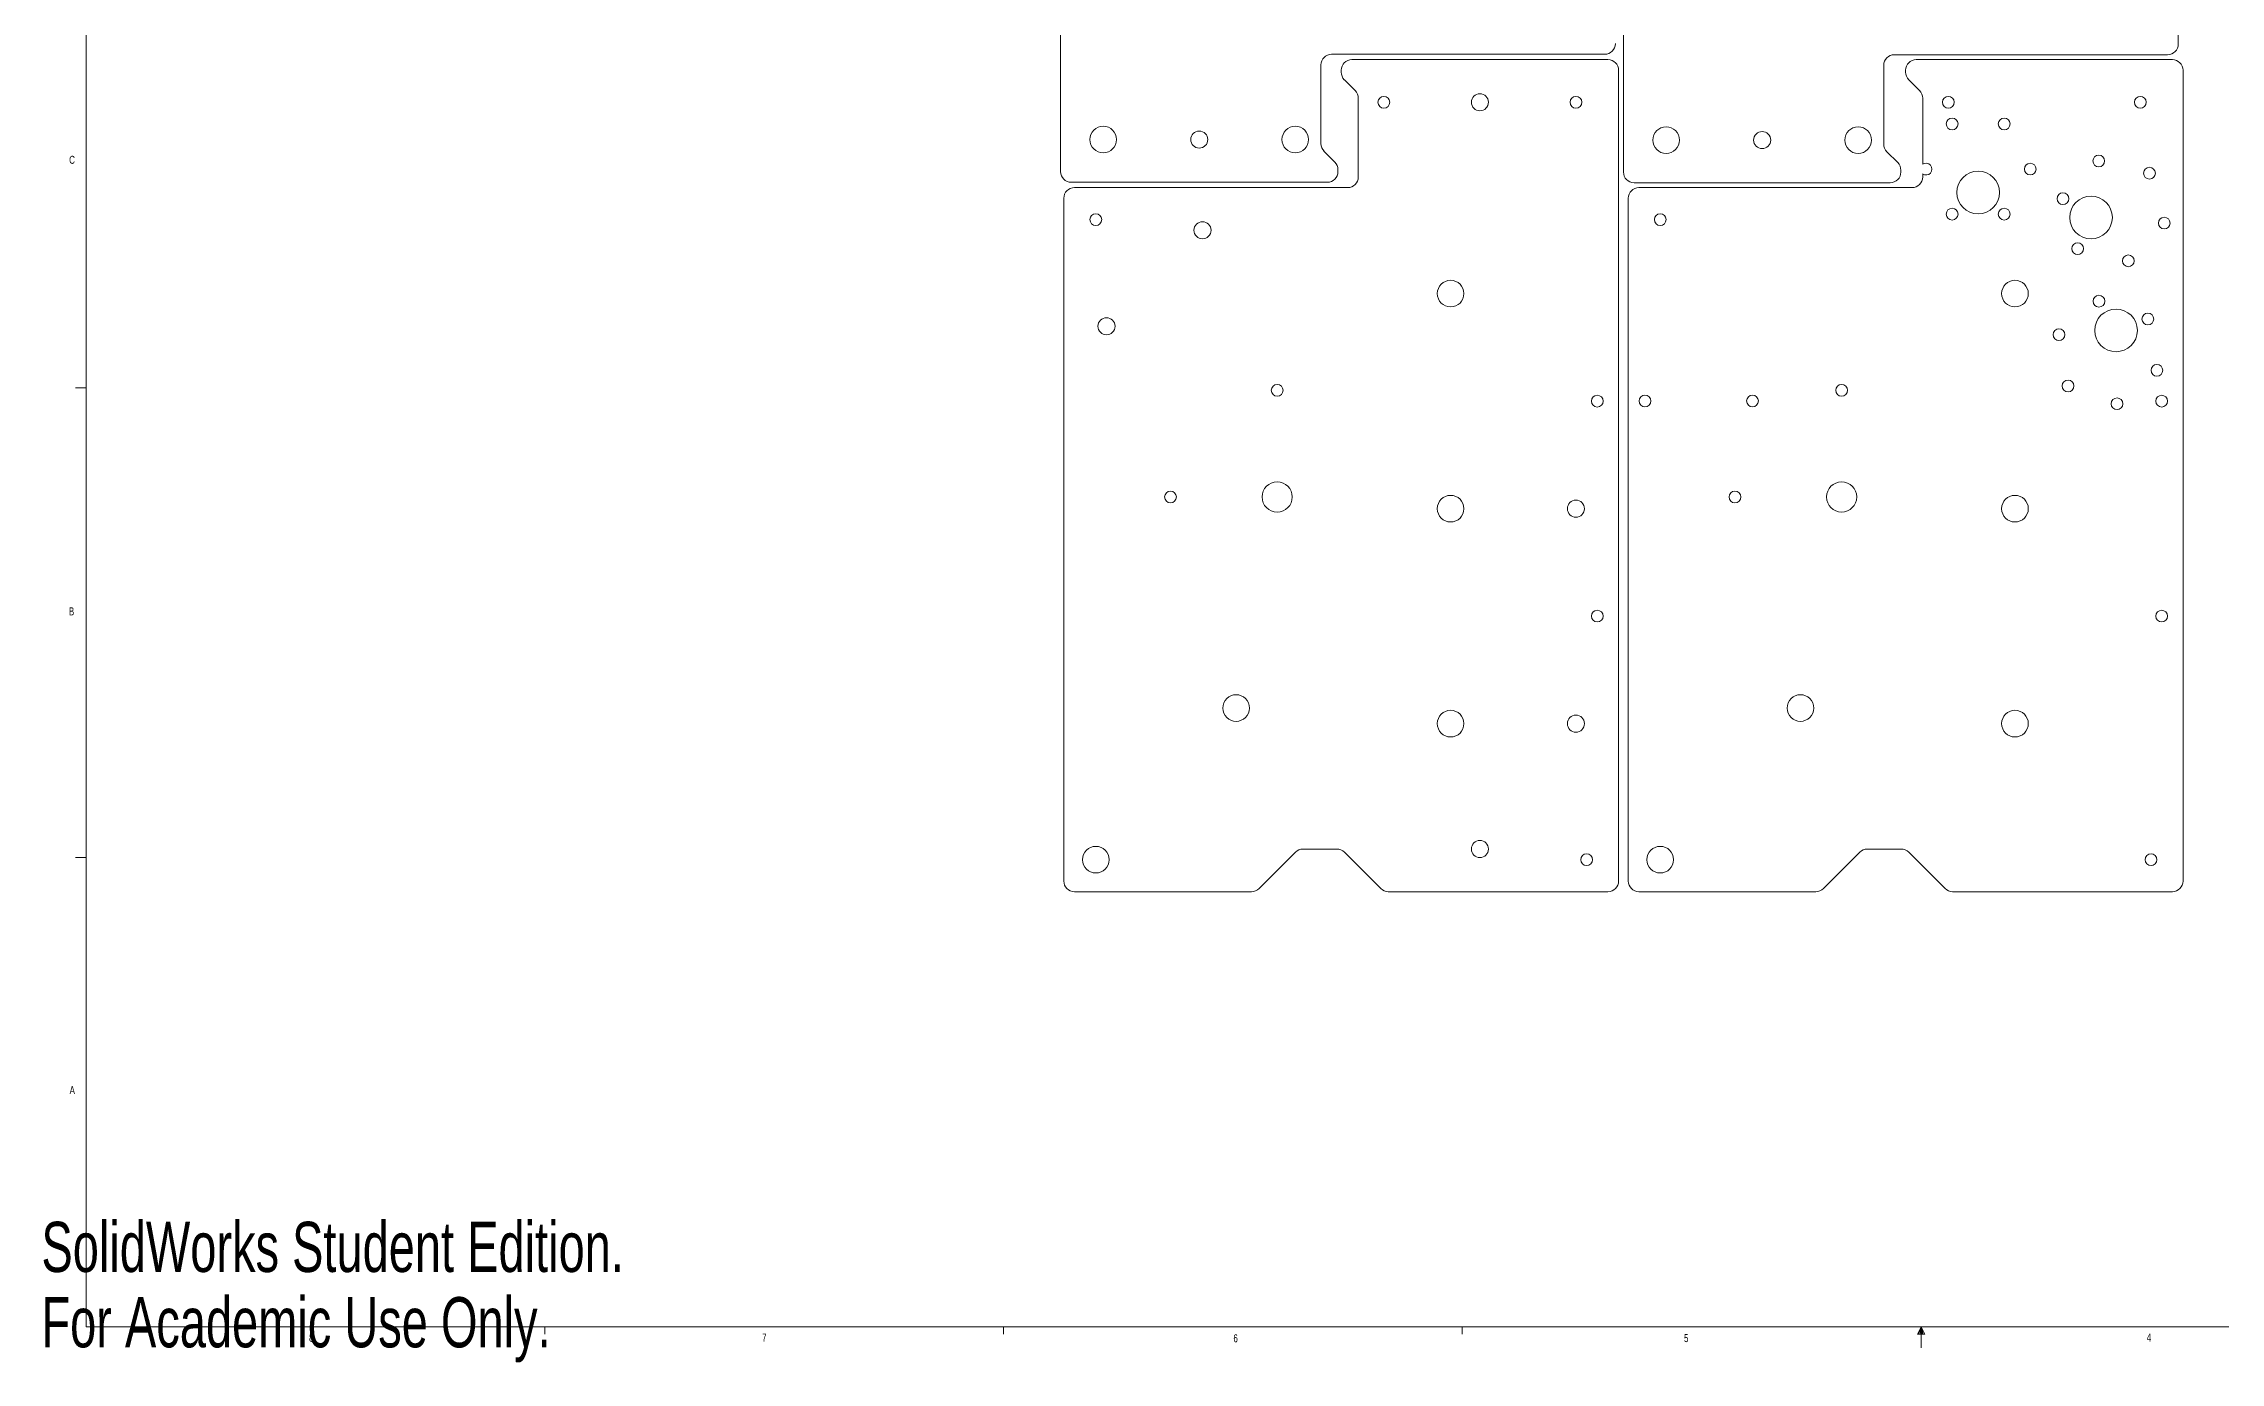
# Model space of a CAD drawing. Header units: inches. Extents: x 0 to 43.9, y 0 to 33.7.
# Drawn here: x 0.03 to 25.53, y -0.01 to 15.45 of the extents above; entities that cross this region are included whole.
import ezdxf

# ---------------------------------------------------------------- set-up
doc = ezdxf.new("R2010")
doc.units = ezdxf.units.IN
doc.header["$MEASUREMENT"] = 0
doc.styles.add('SLDTEXTSTYLE0', font='TXT', dxfattribs={"width": 0.75})
doc.styles.add('SLDTEXTSTYLE3', font='TXT', dxfattribs={"width": 0.7})

msp = doc.modelspace()

# ---------------------------------------------------------------- linework, layer by layer
at = {"color": 7, "linetype": 'Continuous', "lineweight": 0}
for p, q in [((0.523, 33.411), (0.523, 0.411)), ((0.523, 11.411), (0.398, 11.411)), ((0.523, 5.911), (0.398, 5.911)), ((43.523, 0.411), (0.523, 0.411)), ((5.898, 0.411), (5.898, 0.326)), ((11.273, 0.411), (11.273, 0.326)), ((16.648, 0.411), (16.648, 0.326)), ((22.023, 0.411), (21.981, 0.325)), ((21.981, 0.325), (22.067, 0.325)), ((22.023, 0.411), (21.989, 0.325)), ((22.023, 0.411), (22.009, 0.325)), ((22.023, 0.411), (22.023, 0.163)), ((22.023, 0.411), (22.067, 0.325)), ((22.023, 0.411), (22.046, 0.325)), ((22.023, 0.411), (22.036, 0.325))]:
    msp.add_line(p, q, dxfattribs=at)
at = {"color": 7, "linetype": 'Continuous', "lineweight": 15}
for p, q in [((11.941, 23.447), (11.941, 13.947)), ((18.536, 23.441), (18.536, 13.941)), ((25.036, 15.441), (25.036, 20.316)), ((15.116, 15.322), (18.316, 15.322)), ((21.711, 15.316), (24.911, 15.316)), ((14.991, 15.197), (14.991, 14.274)), ((15.229, 15.134), (15.229, 15.111)), ((18.354, 15.259), (15.354, 15.259)), ((18.479, 5.634), (18.479, 15.134)), ((21.586, 15.191), (21.586, 14.268)), ((21.842, 15.134), (21.842, 15.111)), ((24.967, 15.259), (21.967, 15.259)), ((25.092, 5.634), (25.092, 15.134)), ((15.393, 14.896), (15.266, 15.023)), ((15.429, 13.884), (15.429, 14.807)), ((22.005, 14.896), (21.878, 15.023)), ((22.042, 14.032), (22.042, 14.807)), ((15.027, 14.186), (15.154, 14.059)), ((21.622, 14.179), (21.749, 14.053)), ((12.066, 13.822), (15.066, 13.822)), ((15.191, 13.947), (15.191, 13.97)), ((18.661, 13.816), (21.661, 13.816)), ((21.786, 13.941), (21.786, 13.964)), ((22.042, 13.884), (22.042, 13.921)), ((11.979, 13.634), (11.979, 5.634)), ((15.304, 13.759), (12.104, 13.759)), ((18.592, 13.634), (18.592, 5.634)), ((21.917, 13.759), (18.717, 13.759)), ((14.693, 5.973), (14.266, 5.546)), ((15.178, 6.009), (14.781, 6.009)), ((15.693, 5.546), (15.266, 5.973)), ((21.305, 5.973), (20.878, 5.546)), ((21.79, 6.009), (21.393, 6.009)), ((22.305, 5.546), (21.878, 5.973)), ((12.104, 5.509), (14.178, 5.509)), ((15.781, 5.509), (18.354, 5.509)), ((18.717, 5.509), (20.79, 5.509)), ((22.393, 5.509), (24.967, 5.509))]:
    msp.add_line(p, q, dxfattribs=at)
for centre, radius in [((15.729, 14.759), 0.0689), ((16.854, 14.759), 0.1), ((17.979, 14.759), 0.0689), ((22.342, 14.759), 0.0689), ((24.592, 14.759), 0.0689), ((22.387, 14.505), 0.0689), ((22.997, 14.505), 0.0689), ((12.441, 14.322), 0.156), ((13.566, 14.322), 0.1), ((14.691, 14.322), 0.156), ((19.036, 14.316), 0.156), ((20.161, 14.316), 0.1), ((21.286, 14.316), 0.156), ((23.302, 13.976), 0.0689), ((24.105, 14.071), 0.0689), ((22.692, 13.701), 0.25), ((24.699, 13.928), 0.0689), ((23.685, 13.629), 0.0689), ((24.014, 13.408), 0.25), ((12.354, 13.384), 0.0689), ((13.604, 13.259), 0.1), ((18.967, 13.384), 0.0689), ((22.387, 13.448), 0.0689), ((22.997, 13.448), 0.0689), ((24.872, 13.343), 0.0689), ((23.858, 13.044), 0.0689), ((24.451, 12.901), 0.0689), ((16.511, 12.517), 0.156), ((23.123, 12.517), 0.156), ((24.107, 12.428), 0.0689), ((24.307, 12.086), 0.25), ((24.68, 12.219), 0.0689), ((12.479, 12.134), 0.1), ((23.639, 12.036), 0.0689), ((23.745, 11.435), 0.0689), ((24.786, 11.618), 0.0689), ((14.479, 11.384), 0.0689), ((18.229, 11.257), 0.0689), ((18.788, 11.259), 0.0689), ((20.048, 11.259), 0.0689), ((21.092, 11.384), 0.0689), ((24.319, 11.226), 0.0689), ((24.842, 11.257), 0.0689), ((13.229, 10.134), 0.0689), ((14.479, 10.134), 0.177), ((19.842, 10.134), 0.0689), ((21.092, 10.134), 0.177), ((16.511, 9.997), 0.156), ((17.979, 9.997), 0.1), ((23.123, 9.997), 0.156), ((18.229, 8.738), 0.0689), ((24.842, 8.738), 0.0689), ((13.998, 7.661), 0.156), ((20.61, 7.661), 0.156), ((16.511, 7.478), 0.156), ((17.979, 7.478), 0.1), ((23.123, 7.478), 0.156), ((12.354, 5.884), 0.156), ((16.854, 6.009), 0.1), ((18.104, 5.884), 0.0689), ((18.967, 5.884), 0.156), ((24.717, 5.884), 0.0689)]:
    msp.add_circle(centre, radius, dxfattribs=at)
for centre, radius, start, end in [((15.116, 15.197), 0.125, 90, 180), ((18.316, 15.447), 0.125, 270, 0), ((21.711, 15.191), 0.125, 90, 180), ((24.911, 15.441), 0.125, 270, 0), ((15.354, 15.134), 0.125, 90, 180), ((15.354, 15.111), 0.125, 180, 225), ((18.354, 15.134), 0.125, 0, 90), ((21.967, 15.134), 0.125, 90, 180), ((21.967, 15.111), 0.125, 180, 225), ((24.967, 15.134), 0.125, 0, 90), ((15.304, 14.807), 0.125, 0, 45), ((21.917, 14.807), 0.125, 0, 45), ((15.116, 14.274), 0.125, 180, 225), ((15.066, 13.97), 0.125, 0, 45), ((21.711, 14.268), 0.125, 180, 225), ((21.661, 13.964), 0.125, 0, 45), ((22.082, 13.976), 0.0689, 234.1322, 125.8678), ((12.066, 13.947), 0.125, 180, 270), ((15.066, 13.947), 0.125, 270, 0), ((15.304, 13.884), 0.125, 270, 0), ((18.661, 13.941), 0.125, 180, 270), ((21.661, 13.941), 0.125, 270, 0), ((21.917, 13.884), 0.125, 270, 0), ((12.104, 13.634), 0.125, 90, 180), ((18.717, 13.634), 0.125, 90, 180), ((14.781, 5.884), 0.125, 90, 135), ((15.178, 5.884), 0.125, 45, 90), ((21.393, 5.884), 0.125, 90, 135), ((21.79, 5.884), 0.125, 45, 90), ((12.104, 5.634), 0.125, 180, 270), ((18.354, 5.634), 0.125, 270, 0), ((18.717, 5.634), 0.125, 180, 270), ((24.967, 5.634), 0.125, 270, 0), ((14.178, 5.634), 0.125, 270, 315), ((15.781, 5.634), 0.125, 225, 270), ((20.79, 5.634), 0.125, 270, 315), ((22.393, 5.634), 0.125, 225, 270)]:
    msp.add_arc(centre, radius, start, end, dxfattribs=at)

# ---------------------------------------------------------------- texts
at = {"color": 7, "linetype": 'Continuous', "lineweight": 0, "char_height": 0.0938, "attachment_point": 1, "style": 'SLDTEXTSTYLE0'}
for s, insert in [('C', (0.325, 14.132)), ('B', (0.322, 8.84)), ('A', (0.33, 3.231)), ('8', (3.136, 0.329)), ('7', (8.444, 0.332)), ('6', (13.966, 0.323)), ('5', (19.245, 0.325)), ('4', (24.667, 0.331))]:
    msp.add_mtext(s, dxfattribs=dict(at, insert=insert))
at = {"color": 7, "linetype": 'Continuous', "char_height": 0.5882, "attachment_point": 1, "style": 'SLDTEXTSTYLE3'}
for s, insert in [('SolidWorks Student Edition.', (0, 1.641)), ('For Academic Use Only.', (0, 0.758))]:
    msp.add_mtext(s, dxfattribs=dict(at, insert=insert))

doc.saveas('drawing.dxf')
